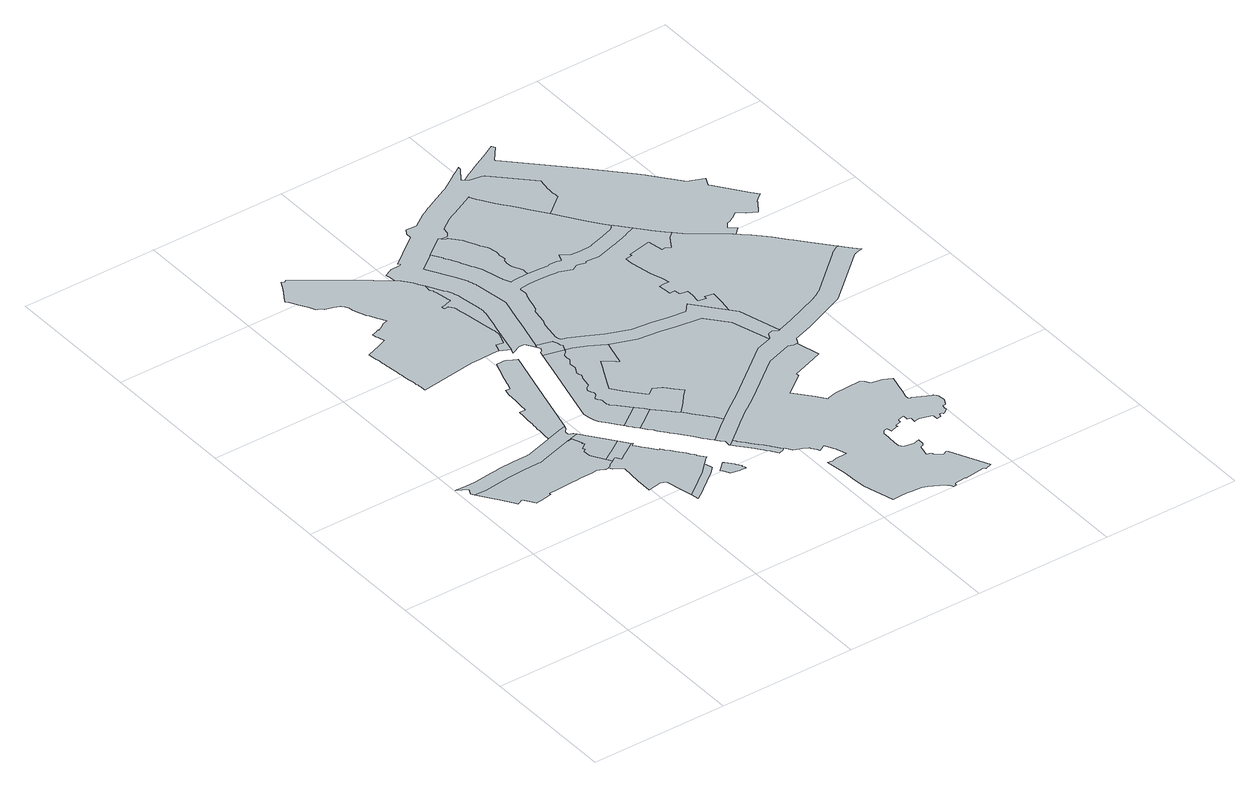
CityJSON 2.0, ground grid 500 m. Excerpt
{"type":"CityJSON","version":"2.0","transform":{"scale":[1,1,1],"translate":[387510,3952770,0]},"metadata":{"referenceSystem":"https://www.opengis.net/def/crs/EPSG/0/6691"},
"CityObjects":{
"object1":{"type":"GenericCityObject","attributes":{"class":"3","urbanPlanType":"21","prefecture":"13","city":"13100"},"geometry":[{"type":"MultiSurface","lod":"0","boundaries":[[[0,1,2,3,4,5,6,7,8,9,10,11,12,13,14,15,16,17,18,19,20,21,22,23,24,25,26,27,28,29,30,31,32,33,34,35,36,37,38,39,40,41,42,43,44,45,46,47,48,49,50,51,52,53,54,55,56,57,58,59,60,61,62,63,64,65,66,67,68]]]}]},
"object2":{"type":"GenericCityObject","attributes":{"class":"9","urbanPlanType":"21","prefecture":"13","city":"13100"},"geometry":[{"type":"MultiSurface","lod":"0","boundaries":[[[69,70,71,72,73,74,75,76,77,78,79,80,81,82,83,84,85,86,87,88,89,90,91,92,93,94,95,25,24,23,22,21,20,19,18,17,16,15,14,13,12,11,10,9,96,97]]]}]},
"object3":{"type":"GenericCityObject","attributes":{"class":"5","urbanPlanType":"21","prefecture":"13","city":"13100"},"geometry":[{"type":"MultiSurface","lod":"0","boundaries":[[[97,96,9,8,7,6,5,4,3,2,1,0,68,98,99,100,101,102,103,104,105,106]]]}]},
"object4":{"type":"GenericCityObject","attributes":{"class":"9","urbanPlanType":"21","prefecture":"13","city":"13100"},"geometry":[{"type":"MultiSurface","lod":"0","boundaries":[[[106,105,104,103,102,101,100,99,98,68,67,107,108,109,110,111,112,113,114,115]]]}]},
"object5":{"type":"GenericCityObject","attributes":{"class":"5","urbanPlanType":"21","prefecture":"13","city":"13100"},"geometry":[{"type":"MultiSurface","lod":"0","boundaries":[[[116,117,118,119,120,121,122,123,124,125,126,127,128,129,130,131,132,133,134,135,136,137,138,139,140,141,142,143,144,145,146,147,115,114,113,112,111,110,109,108,107,67,66,65,64,63,148,149,150,151,152,153,154,155,156,157,158,159,160]]]}]},
"object6":{"type":"GenericCityObject","attributes":{"class":"6","urbanPlanType":"21","prefecture":"13","city":"13100"},"geometry":[{"type":"MultiSurface","lod":"0","boundaries":[[[161,162,163,158,157,156,155,164,165,166,167,168]]]}]},
"object7":{"type":"GenericCityObject","attributes":{"class":"9","urbanPlanType":"21","prefecture":"13","city":"13100"},"geometry":[{"type":"MultiSurface","lod":"0","boundaries":[[[169,170,171,172,173,174,175,176,177,178,179,180,181,182,183,184,185,186,187,188,189,190,191,192,193,194,195,196,197,198,199,200,201,202,203,204,205,206,207,208,209,210,211,212,75,74,73,213,214,215,216]]]}]},
"object8":{"type":"GenericCityObject","attributes":{"class":"3","urbanPlanType":"21","prefecture":"13","city":"13100"},"geometry":[{"type":"MultiSurface","lod":"0","boundaries":[[[217,218,219,220,221,222,223,224,225,226,227,228,229,230,231,232,233,234,235,236,237,238,239,240,241,242,243,244,245,246,247,248,249,250,251,252,253,254,255,256,257,258,259,260,261,262,263,264,265,266,267,268,269,270,271,272,273,274,275,276,277,278,279,280,281,282,283,284,285,286,287,288,289,290,291,292,293,294,295,296,297,298,299,300,301,302,303,304,305,306,307,308,309,310,311,312,313,314,315,316,317,318,319,320,321,322,323,324,325,326,327,328,329,330,331,332,333,334,335,336,337,338,339,340,341,342,343,344,345,346,347,348,349,350,351,352,353,354,355,356,357,358,359,360,361,362,363,364,365,366,367,368,369,370,371,372,373,374,375,376,377,378,379,380,381,382,383,384,385,386,387,388,389,390,391,392,393,394]]]}]},
"object9":{"type":"GenericCityObject","attributes":{"class":"5","urbanPlanType":"21","prefecture":"13","city":"13100"},"geometry":[{"type":"MultiSurface","lod":"0","boundaries":[[[395,396,397,398,399,400,401,402,403,404,405,406,407,408,409]]]}]},
"object10":{"type":"GenericCityObject","attributes":{"class":"9","urbanPlanType":"21","prefecture":"13","city":"13100"},"geometry":[{"type":"MultiSurface","lod":"0","boundaries":[[[410,411,412,413,414,415,416,417,418,419,420,421,422,423,424,425,426,427,428]]]}]},
"object11":{"type":"GenericCityObject","attributes":{"class":"9","urbanPlanType":"21","prefecture":"13","city":"13100"},"geometry":[{"type":"MultiSurface","lod":"0","boundaries":[[[429,430,431,432,433,434,435,436,437,438,439,440,441,442,443,444,445,446,447,448,449,450,451,452,418,417,416,415,414,413,412,411,453,454,455,456,457,458,459,460,461,462,463,464,465,466,467,468,469,470,471,472,473,474,475,476,477,478,479,480,481,482,483,484,485,486,487,488,489,490,491,492,493,494,495,496,497,498,499,500,501,502,503,504,505,506,507,508,509,510,511,512,513,514,515,516,517,518,519,520]]]}]},
"object12":{"type":"GenericCityObject","attributes":{"class":"9","urbanPlanType":"21","prefecture":"13","city":"13100"},"geometry":[{"type":"MultiSurface","lod":"0","boundaries":[[[521,522,428,427,426,425,424,423,422,523,524,525,526,527,528,529,530,531,532,533,534,535,536,537,538,539,540,541,542,543,544,545,546,547,548]]]}]},
"object13":{"type":"GenericCityObject","attributes":{"class":"9","urbanPlanType":"21","prefecture":"13","city":"13100"},"geometry":[{"type":"MultiSurface","lod":"0","boundaries":[[[549,550,551,552,553,554,555,556,557,558,559,560,561,562,563,564,565,566,567,568,569,570,571,572,573,574,575,576,577,578,579,580,581,582,583,584,585]]]}]},
"object14":{"type":"GenericCityObject","attributes":{"class":"3","urbanPlanType":"21","prefecture":"13","city":"13100"},"geometry":[{"type":"MultiSurface","lod":"0","boundaries":[[[586,587,588,589,590,591,592,593,594,595,596,597,598,599,600,601,602,603,604,605,606,607,608,609,610,611,612,378,377,376,375,374,373,372,371,370,369,368,367,366,365,364,363,362,361,360,359,358,357,356,355,354,353,352,351,350,349,348,347,346,345,344,343,342,341,340,339,338,337,336,335,334,333,332,331,330,329,328,327,326,325,324,323,322,321,320,319,318,317,613]]]}]},
"object15":{"type":"GenericCityObject","attributes":{"class":"5","urbanPlanType":"21","prefecture":"13","city":"13100"},"geometry":[{"type":"MultiSurface","lod":"0","boundaries":[[[614,615,520,519,518,517,516,515,514,513,512,511,510,509,508,507,506,505,504,503,502,501,500,499,498,497,496,495,494,493,492,491,490,489,488,487,486,485,484,483,482,481,480,479,478,477,476,475,474,473,472,471,470,469,468,467,466,465,464,463,462,461,460,459,458,457,456,455,454,453,411,410,428,522,521,548,616,617,618,619,620,621,622,623,624,625,626,627,628,629,630,631,632,633,634]]]}]},
"object16":{"type":"GenericCityObject","attributes":{"class":"9","urbanPlanType":"21","prefecture":"13","city":"13100"},"geometry":[{"type":"MultiSurface","lod":"0","boundaries":[[[635,636,637,638,639,640,641,642,643,644,645,646,647,648,649,429,520]]]}]},
"object17":{"type":"GenericCityObject","attributes":{"class":"3","urbanPlanType":"21","prefecture":"13","city":"13100"},"geometry":[{"type":"MultiSurface","lod":"0","boundaries":[[[650,651,652,653,654,655,656,634,633,632,631,630,629,628,627,626,625,624,623,622,621,620,619,618,617,616,548,547,546,545,544,543,542,541,540,657,658,659,660,661]]]}]},
"object18":{"type":"GenericCityObject","attributes":{"class":"5","urbanPlanType":"21","prefecture":"13","city":"13100"},"geometry":[{"type":"MultiSurface","lod":"0","boundaries":[[[662,663,664,665,666,667,668,669,563,562,561,560,559,558,557,556,555,554,553,552,551,550,549,585,670,671,672,673,674,675,676,677,678,679,680,681,682,683,684,685,686,687,688,689,690,691,692,693,694,695,696,697,698,699,700,701,702,703,704,705,706,707,708,709,710,711,712,713,714,715,716,717,718,719,720,721,722,723,724,725,726,727,728,729,730,731,732,733,734,735,736,737,738,739,740,741,742,743,744,745,746,747,748,749,750,751,752,753,754,755,756,757,758,759,760,761,762,763,764,765,766,767,768,769,770,771,772,773,774,775,776,777,778,779,780,781,782,783,784,785,786,787,788,789,790,791,792,793,794,795,796,797,798,799,800,801,802,803,804,805,806,807,808,809,810,811,812,813,814,815,816,817,818,819,820,821,822,823,824,825,826,827,828,829,830,831,832,833,834,835,836,837,838]]]}]},
"object19":{"type":"GenericCityObject","attributes":{"class":"5","urbanPlanType":"21","prefecture":"13","city":"13100"},"geometry":[{"type":"MultiSurface","lod":"0","boundaries":[[[839,840,841,842,843,844,845,846,847,848,849,850,851,852,853,854,855,856,857,858,859,860,861,862,863,864,865,866,867,868,869,870,871,872,873,874,875,876,877,878,879,880,881,882,883,884,885,886,887,888,889,890,891,892,893,894,895,896,897,898,899,900,901,902,903,904,905,906,907,908,909,910,911,912,913,914,915,916,917,918,919]]]}]},
"object20":{"type":"GenericCityObject","attributes":{"class":"10","urbanPlanType":"21","prefecture":"13","city":"13100"},"geometry":[{"type":"MultiSurface","lod":"0","boundaries":[[[920,921,922,923,924,925,926,927,928,929,930,931,932,933,934,935,936,937,938,939,940,941,942,943,944,945,946,947,948,949,950,951,952,953,954,394,393,392,391,390,389,388,387,386,385,384,383,382,381,380,379,378,612,611,610,609,608,607,606,605,604,603,602,601,600,599,598,597,596,595,594,593,592,591,590,589,588,587,586,613,955,956,957,646,645,644,958,959,960,961,962,963,964,965,966,967,968,969,970,971,972,973,974,975,976,977,978,979,841,840,839,919,980,981,982,983,984,985,986,987,988,989,990,991,992,993,994,995,996,997,998,999,1000,1001,1002,1003,1004,1005,1006,1007,1008,1009,1010,1011,1012,1013,1014,1015,1016,1017,1018,1019]]]}]},
"object21":{"type":"GenericCityObject","attributes":{"class":"9","urbanPlanType":"21","prefecture":"13","city":"13100"},"geometry":[{"type":"MultiSurface","lod":"0","boundaries":[[[874,873,872,871,870,869,868,867,866,865,864,863,862,861,860,859,858,857,856,855,854,853,852,851,850,849,848,847,846,845,844,843,842,841,979,978,977,976,975,974,973,972,971,970,969,968,967,966,965,964,963,962,961,960,959,958,644,643,642,641,640,639,638,637,636,635,520,615,614,634,656,655,654,653,652,651,650,661,1020,1021,1022,1023,1024,1025,1026,1027,1028,1029,1030,1031,1032,1033,1034,1035,1036,1037,1038,1039,1040,1041,1042,1043,1044,1045,1046,1047,1048,1049,1050,1051,1052,1053,1054,1055,1056,1057,1058,1059,1060,1061,1062,1063,1064,1065,1066,1067,1068,1069,1070,1071,1072,1073,1074,1075,1076,1077,1078,1079,1080,1081,1082,1083,1084,1085,1086,1087,1088,1089,1090,1091,1092,1093,1094,1095,1096,1097,1098,1099,1100,1101,1102,1103,1104,1105,1106,1107,1108,1109,1110,1111,1112,1113,1114,1115,1116,1117,1118,1119,1120,1121,1122,1123,1124,1125,1126,1127,1128,1129,1130,1131,1132,1133,1134,1135,1136,875]]]}]},
"object22":{"type":"GenericCityObject","attributes":{"class":"5","urbanPlanType":"21","prefecture":"13","city":"13100"},"geometry":[{"type":"MultiSurface","lod":"0","boundaries":[[[1137,1138,1139,1140,1096,1095,1094,1093,1092,1091,1090,1089,1088,1087,1086,1085,1084,1083,1082,1081,1080,1079,1078,1077,1076,1075,1074,1073,1072,1071,1070,1069,1068,1067,1066,1065,1064,1063,1062,1061,1060,1059,1058,1057,1056,1055,1054,1053,1052,1051,1050,1049,1048,1047,1046,1045,1044,1043,1042,1041,1040,1039,1038,1037,1036,1035,1034,1033,1032,1031,1030,1029,1028,1027,1026,1141,1142,1143,1144,1145,1146,1147,1148,1149,1150,1151,1152,1153,1154,1155,1156,1157,1158,1159,1160,1161,1162,1163,1164,1165,1166,1167,1168,1169]]]}]},
"object23":{"type":"GenericCityObject","attributes":{"class":"4","urbanPlanType":"21","prefecture":"13","city":"13100"},"geometry":[{"type":"MultiSurface","lod":"0","boundaries":[[[1000,999,998,997,996,995,994,993,992,991,990,989,988,987,986,985,984,983,982,981,980,919,918,917,916,915,914,913,912,911,910,909,908,907,906,905,904,903,902,901,900,899,898,897,896,895,894,893,892,891,890,889,888,887,886,885,884,883,882,881,880,879,878,877,876,875,1136,1135,1134,1133,1132,1131,1130,1129,1128,1127,1126,1125,1124,1123,1122,1121,1120,1119,1118,1117,1116,1115,1114,1113,1112,1111,1110,1109,1108,1107,1106,1105,1104,1103,1102,1101,1170,1171,1172,1001]]]}]},
"object24":{"type":"GenericCityObject","attributes":{"class":"9","urbanPlanType":"21","prefecture":"13","city":"13100"},"geometry":[{"type":"MultiSurface","lod":"0","boundaries":[[[1173,1174,1175,1176,1177,1178,1179,1180,1181,1182,1183,1184,1185,1186,1187,1188,1189,1190,1191,1192,1193,1194,1195,1196,1197,1198,1199,1200,1201,1202,1203,1204,1205,1206,1207,1208,1209,1210,1211,1212,1213,1214,1215,1216,1217,1218,1219,1220,1221,1222,1223,1024,1023,1022,1021,1020,661,660,659,658,657,540,539,538,537,1224,1225,1226,1227,1228,1229,1230,564,563,669,668,667,666,665,664,663,662,838,1231,1232,1233,1234,1235,1236,1237,1238,1239,1240,1241,1242,1243,1244,1245,1246,1247,1248,1249,1250,1251,1252,1253,1254,1255,1256]]]}]},
"object25":{"type":"GenericCityObject","attributes":{"class":"3","urbanPlanType":"21","prefecture":"13","city":"13100"},"geometry":[{"type":"MultiSurface","lod":"0","boundaries":[[[1168,1167,1166,1165,1164,1163,1162,1161,1160,1159,1158,1157,1156,1155,1154,1153,1152,1151,1150,1149,1148,1147,1146,1145,1144,1143,1142,1141,1026,1025,1024,1223,1222,1221,1220,1219,1218,1217,1216,1215,1214,1213,1212,1211,1210,1209,1208,1207,1206,1205,1204,1203,1202,1201,1200,1199,1198,1197,1196,1195,1194,1193,1192,1191,1190,1189,1188,1187,1186,1185,1184,1183,1182,1181,1180,1179,1178,1177,1176,1257,1258,1259,1260,1261,1262,1263,1264,1265,1266,1267,1268,1269,1270,1271,1272,1273,1274,1275,1169]]]}]},
"object26":{"type":"GenericCityObject","attributes":{"class":"10","urbanPlanType":"21","prefecture":"13","city":"13100"},"geometry":[{"type":"MultiSurface","lod":"0","boundaries":[[[1276,1277,1278,1279,1280,1281,1282,1019,1018,1017,1016,1015,1014,1013,1012,1011,1010,1009,1008,1007,1006,1005,1004,1003,1002,1001,1172,1171,1170,1101,1100,1099,1098,1097,1096,1140,1139,1138,1137,1169,1275,1274,1273,1272,1271,1270,1269,1268,1267,1283,1284,1285,1286,1287,1288,1289,1290,1291,1292,1293,1294,1295,1296,1297,1298,1299,1300,1301,1302,1303,1304,1305,1306,1307,1308,1309]]]}]}
},
"vertices":[
[453,813,0],[452,841,0],[461,846,0],[456,856,0],[477,871,0],[472,878,0],[476,880,0],[461,916,0],[443,912,0],[443,915,0],[441,914,0],[413,906,0],[328,879,0],[325,878,0],[320,876,0],[316,876,0],[312,875,0],[307,874,0],[303,874,0],[299,874,0],[247,874,0],[187,871,0],[159,868,0],[87,858,0],[65,859,0],[41,860,0],[78,805,0],[88,791,0],[114,752,0],[122,741,0],[132,745,0],[140,749,0],[144,749,0],[149,743,0],[153,736,0],[172,711,0],[182,711,0],[193,712,0],[207,715,0],[234,720,0],[232,727,0],[267,729,0],[299,730,0],[328,732,0],[341,732,0],[360,733,0],[406,735,0],[427,737,0],[430,736,0],[433,734,0],[435,733,0],[437,732,0],[447,727,0],[448,726,0],[449,726,0],[451,725,0],[452,725,0],[452,724,0],[454,724,0],[455,724,0],[457,724,0],[459,725,0],[460,725,0],[462,725,0],[470,730,0],[473,733,0],[482,739,0],[495,747,0],[482,767,0],
[482,938,0],[467,943,0],[466,958,0],[479,972,0],[482,983,0],[455,976,0],[403,960,0],[397,958,0],[312,931,0],[309,930,0],[308,930,0],[306,929,0],[304,929,0],[302,929,0],[300,929,0],[298,929,0],[246,929,0],[183,926,0],[173,924,0],[160,923,0],[152,922,0],[84,913,0],[49,914,0],[7,915,0],[43,894,0],[37,880,0],[33,872,0],[470,923,0],[490,929,0],
[497,776,0],[500,778,0],[502,779,0],[515,787,0],[521,791,0],[526,794,0],[530,797,0],[553,811,0],[570,823,0],
[501,751,0],[508,755,0],[510,757,0],[523,738,0],[539,749,0],[545,753,0],[552,757,0],[577,773,0],[597,787,0],
[742,590,0],[739,593,0],[737,596,0],[730,605,0],[724,614,0],[724,617,0],[721,621,0],[712,633,0],[709,637,0],[705,642,0],[698,651,0],[682,671,0],[677,677,0],[676,679,0],[672,683,0],[669,686,0],[660,698,0],[657,702,0],[651,709,0],[648,707,0],[631,727,0],[624,735,0],[617,744,0],[609,754,0],[605,759,0],[600,766,0],[597,768,0],[597,769,0],[592,775,0],[598,780,0],[599,781,0],[601,782,0],[470,712,0],[502,692,0],[497,614,0],[495,555,0],[545,563,0],[566,557,0],[580,494,0],[586,457,0],[604,469,0],[686,533,0],[717,563,0],[737,582,0],[744,587,0],
[724,541,0],[720,555,0],[719,559,0],[591,427,0],[620,446,0],[636,459,0],[704,512,0],[726,534,0],
[546,1370,0],[545,1370,0],[543,1371,0],[542,1372,0],[540,1372,0],[539,1373,0],[537,1373,0],[536,1373,0],[534,1373,0],[533,1374,0],[531,1374,0],[529,1374,0],[507,1373,0],[504,1364,0],[499,1352,0],[497,1345,0],[492,1329,0],[489,1321,0],[487,1317,0],[482,1300,0],[477,1283,0],[476,1281,0],[470,1261,0],[464,1244,0],[447,1247,0],[442,1220,0],[441,1184,0],[440,1176,0],[440,1173,0],[437,1148,0],[437,1131,0],[436,1125,0],[412,1126,0],[411,1101,0],[411,1098,0],[410,1083,0],[410,1077,0],[409,1053,0],[408,1045,0],[408,1035,0],[406,1021,0],[406,1012,0],[405,991,0],[404,983,0],[496,1039,0],[526,1157,0],[544,1229,0],[575,1354,0],
[510,1921,0],[506,1924,0],[502,1927,0],[459,1960,0],[315,2067,0],[238,2124,0],[235,2121,0],[230,2117,0],[222,2124,0],[205,2091,0],[173,2041,0],[171,2034,0],[172,2033,0],[175,2031,0],[186,2013,0],[194,1997,0],[202,1984,0],[212,1965,0],[222,1947,0],[229,1942,0],[239,1935,0],[246,1929,0],[273,1921,0],[278,1920,0],[284,1917,0],[288,1916,0],[291,1915,0],[293,1914,0],[295,1913,0],[297,1911,0],[299,1909,0],[301,1906,0],[309,1894,0],[310,1892,0],[315,1871,0],[321,1854,0],[323,1847,0],[325,1843,0],[332,1826,0],[335,1821,0],[340,1811,0],[343,1806,0],[349,1795,0],[351,1792,0],[353,1789,0],[366,1762,0],[347,1756,0],[334,1747,0],[327,1742,0],[325,1742,0],[318,1737,0],[316,1741,0],[310,1738,0],[303,1735,0],[302,1735,0],[296,1732,0],[286,1729,0],[289,1716,0],[290,1714,0],[293,1705,0],[299,1683,0],[288,1679,0],[273,1673,0],[269,1671,0],[243,1662,0],[215,1652,0],[216,1645,0],[218,1626,0],[219,1620,0],[220,1614,0],[221,1606,0],[223,1591,0],[223,1585,0],[224,1573,0],[225,1567,0],[225,1564,0],[226,1560,0],[227,1550,0],[230,1531,0],[230,1527,0],[231,1522,0],[232,1511,0],[233,1506,0],[234,1494,0],[237,1472,0],[239,1458,0],[240,1451,0],[240,1447,0],[241,1439,0],[242,1436,0],[243,1430,0],[243,1426,0],[244,1422,0],[244,1415,0],[246,1403,0],[246,1398,0],[448,1426,0],[452,1426,0],[457,1426,0],[552,1429,0],[554,1428,0],[555,1429,0],[557,1435,0],[562,1448,0],[565,1459,0],[590,1451,0],[593,1459,0],[596,1467,0],[600,1477,0],[601,1479,0],[602,1481,0],[604,1489,0],[605,1491,0],[606,1494,0],[606,1495,0],[606,1496,0],[606,1499,0],[607,1501,0],[607,1504,0],[607,1506,0],[607,1509,0],[606,1512,0],[606,1519,0],[605,1523,0],[605,1525,0],[603,1535,0],[601,1546,0],[601,1551,0],[585,1650,0],[583,1658,0],[579,1682,0],[579,1683,0],[576,1692,0],[565,1708,0],[550,1706,0],[547,1719,0],[549,1720,0],[553,1721,0],[564,1723,0],[567,1724,0],[571,1725,0],[582,1728,0],[590,1730,0],[590,1734,0],[588,1744,0],[586,1756,0],[583,1774,0],[580,1788,0],[577,1802,0],[577,1803,0],[576,1804,0],[576,1805,0],[574,1807,0],[569,1812,0],[569,1813,0],[569,1814,0],[569,1815,0],[569,1816,0],[570,1824,0],[571,1827,0],[571,1832,0],[572,1840,0],[560,1861,0],[558,1865,0],[555,1870,0],[552,1874,0],[549,1879,0],[546,1883,0],[543,1887,0],[540,1891,0],[536,1895,0],[533,1899,0],[529,1903,0],[526,1907,0],[522,1910,0],[518,1914,0],[514,1917,0],[514,1918,0],
[809,474,0],[803,481,0],[802,482,0],[807,486,0],[794,503,0],[793,505,0],[772,532,0],[770,530,0],[767,534,0],[737,506,0],[739,502,0],[753,477,0],[786,469,0],[792,469,0],[809,468,0],
[739,910,0],[716,934,0],[694,918,0],[693,917,0],[674,903,0],[672,902,0],[666,897,0],[665,896,0],[636,874,0],[643,865,0],[648,859,0],[656,849,0],[667,835,0],[690,852,0],[693,854,0],[702,861,0],[724,876,0],[726,879,0],[751,897,0],
[651,1326,0],[622,1210,0],[604,1138,0],[574,1019,0],[573,1015,0],[572,1012,0],[571,1008,0],[571,1004,0],[571,1001,0],[570,997,0],[570,993,0],[570,990,0],[570,986,0],[571,982,0],[571,979,0],[572,975,0],[577,960,0],[578,956,0],[582,946,0],[584,941,0],[590,932,0],[606,914,0],[621,894,0],[634,877,0],[679,974,0],[662,992,0],[662,993,0],[660,995,0],[659,998,0],[658,1001,0],[658,1020,0],[658,1023,0],[656,1027,0],[653,1031,0],[649,1036,0],[647,1039,0],[646,1041,0],[646,1044,0],[648,1049,0],[660,1060,0],[661,1063,0],[662,1067,0],[662,1070,0],[661,1074,0],[659,1077,0],[655,1084,0],[653,1087,0],[653,1089,0],[652,1092,0],[653,1095,0],[654,1097,0],[655,1100,0],[657,1103,0],[660,1106,0],[664,1109,0],[670,1112,0],[672,1114,0],[673,1121,0],[678,1153,0],[679,1156,0],[681,1158,0],[682,1160,0],[684,1163,0],[685,1166,0],[685,1170,0],[683,1177,0],[681,1181,0],[681,1183,0],[680,1185,0],[680,1188,0],[681,1191,0],[682,1192,0],[686,1199,0],[692,1211,0],[693,1218,0],[693,1224,0],[692,1236,0],[693,1240,0],[694,1242,0],[699,1249,0],[704,1256,0],[705,1259,0],[705,1262,0],[705,1266,0],[704,1274,0],[704,1279,0],[704,1282,0],[706,1286,0],[710,1290,0],[716,1296,0],[720,1301,0],[724,1308,0],
[817,828,0],[788,858,0],[673,828,0],[682,816,0],[696,800,0],[698,796,0],[702,792,0],[708,784,0],[723,764,0],[727,759,0],[744,738,0],[775,699,0],[794,674,0],[798,669,0],[808,656,0],[810,654,0],[817,645,0],[874,691,0],[905,716,0],[907,718,0],[889,743,0],[878,757,0],[874,762,0],[843,799,0],[832,812,0],[825,821,0],[821,824,0],[819,826,0],
[957,490,0],[947,503,0],[944,507,0],[937,516,0],[936,517,0],[935,519,0],[925,532,0],[923,534,0],[905,555,0],[903,557,0],[888,576,0],[887,578,0],[869,598,0],[868,601,0],[861,609,0],[842,594,0],[847,588,0],[850,585,0],[854,580,0],[862,570,0],[870,560,0],[886,542,0],[887,540,0],[904,519,0],[906,517,0],[915,504,0],[917,502,0],[924,493,0],[927,488,0],[928,487,0],[942,469,0],[946,470,0],[953,472,0],[954,472,0],[956,473,0],[961,476,0],[965,479,0],
[618,1526,0],[627,1558,0],[635,1591,0],[636,1597,0],[637,1602,0],[638,1607,0],[639,1612,0],[639,1617,0],[640,1623,0],[640,1628,0],[640,1633,0],[640,1638,0],[639,1644,0],[639,1649,0],[638,1654,0],[628,1722,0],[627,1728,0],[626,1734,0],[625,1739,0],[623,1744,0],[621,1750,0],[620,1755,0],[617,1760,0],[615,1765,0],[613,1770,0],[610,1775,0],[607,1780,0],[589,1409,0],
[794,1281,0],[750,1302,0],[853,862,0],[876,889,0],[899,913,0],[887,926,0],[875,939,0],[860,955,0],[851,965,0],[823,981,0],[797,961,0],[740,1027,0],[712,1062,0],[724,1085,0],[750,1139,0],[764,1165,0],[778,1194,0],[818,1163,0],[825,1155,0],[844,1227,0],[851,1250,0],
[727,1315,0],[731,1325,0],[731,1327,0],[731,1330,0],[728,1337,0],[726,1344,0],[724,1352,0],[721,1363,0],[720,1366,0],[664,1380,0],[662,1371,0],[661,1369,0],[668,1358,0],[661,1345,0],[654,1341,0],
[1231,1112,0],[1171,1184,0],[1167,1186,0],[1081,1197,0],[1022,1208,0],[944,1215,0],[852,1249,0],[959,757,0],[969,764,0],[1014,796,0],[1214,953,0],[1272,972,0],
[1317,899,0],[1300,908,0],[1205,875,0],[1047,751,0],[1001,719,0],[992,713,0],[936,671,0],[910,649,0],[967,481,0],[984,458,0],[994,454,0],[1002,450,0],[1005,449,0],[1020,442,0],[1030,437,0],[1031,437,0],[1035,430,0],[1046,413,0],[1052,404,0],[1061,409,0],[1076,418,0],[1089,393,0],[1092,387,0],[1093,385,0],[1097,375,0],[1109,342,0],[1067,340,0],[1051,335,0],[1032,339,0],[1042,261,0],[1045,225,0],[1050,172,0],[1080,58,0],[1113,60,0],[1134,61,0],[1151,60,0],[1190,56,0],[1209,50,0],[1214,48,0],[1217,47,0],[1219,45,0],[1224,42,0],[1243,32,0],[1256,24,0],[1259,22,0],[1261,20,0],[1263,19,0],[1264,17,0],[1266,16,0],[1267,15,0],[1269,12,0],[1271,11,0],[1272,9,0],[1272,7,0],[1273,5,0],[1274,4,0],[1274,2,0],[1285,4,0],[1286,6,0],[1286,7,0],[1286,9,0],[1287,11,0],[1287,13,0],[1333,17,0],[1333,15,0],[1407,23,0],[1409,23,0],[1412,16,0],[1437,26,0],[1370,159,0],[1365,164,0],[1352,157,0],[1324,176,0],[1324,177,0],[1324,179,0],[1324,182,0],[1322,184,0],[1319,185,0],[1317,186,0],[1306,188,0],[1315,231,0],[1318,231,0],[1321,232,0],[1324,233,0],[1327,236,0],[1332,243,0],[1332,263,0],[1310,258,0],[1279,263,0],[1276,264,0],[1275,265,0],[1274,265,0],[1271,267,0],[1267,272,0],[1264,274,0],[1262,289,0],[1262,299,0],[1264,328,0],[1265,351,0],[1265,357,0],[1266,360,0],[1272,367,0],[1285,372,0],[1288,372,0],[1293,354,0],[1319,362,0],[1322,362,0],[1320,368,0],[1323,369,0],[1342,375,0],[1343,387,0],[1356,391,0],[1359,392,0],[1370,395,0],[1369,374,0],[1383,372,0],[1380,350,0],[1392,354,0],[1401,355,0],[1446,342,0],[1446,320,0],[1457,323,0],[1462,324,0],[1465,336,0],[1477,334,0],[1478,330,0],[1482,332,0],[1483,332,0],[1485,333,0],[1489,335,0],[1499,344,0],[1497,352,0],[1502,369,0],[1505,367,0],[1507,366,0],[1509,366,0],[1511,366,0],[1512,367,0],[1513,369,0],[1519,380,0],[1523,388,0],[1522,399,0],[1522,401,0],[1522,404,0],[1522,406,0],[1521,408,0],[1521,411,0],[1520,413,0],[1519,415,0],[1518,417,0],[1517,419,0],[1515,421,0],[1514,423,0],[1512,425,0],[1510,427,0],[1507,428,0],[1446,458,0],[1443,456,0],[1436,459,0],[1438,477,0],[1445,504,0],[1448,518,0],[1461,572,0],[1432,587,0],[1390,595,0],[1381,614,0],[1368,624,0],[1271,618,0],[1237,610,0],[1234,607,0],[1208,641,0],[1155,704,0],[1232,762,0],[1231,774,0],[1297,797,0],[1351,816,0],[1330,901,0],
[759,2011,0],[754,2016,0],[683,1961,0],[707,1924,0],[707,1923,0],[711,1917,0],[716,1909,0],[720,1901,0],[722,1898,0],[728,1885,0],[733,1875,0],[736,1868,0],[742,1856,0],[752,1837,0],[753,1835,0],[755,1832,0],[762,1818,0],[769,1802,0],[771,1795,0],[773,1791,0],[776,1780,0],[777,1778,0],[778,1774,0],[783,1750,0],[787,1734,0],[790,1725,0],[791,1723,0],[792,1720,0],[794,1716,0],[800,1700,0],[802,1696,0],[816,1698,0],[840,1700,0],[844,1701,0],[847,1701,0],[858,1701,0],[870,1701,0],[870,1710,0],[870,1724,0],[869,1727,0],[869,1730,0],[866,1734,0],[863,1740,0],[860,1746,0],[857,1752,0],[853,1761,0],[852,1765,0],[851,1770,0],[850,1779,0],[849,1784,0],[849,1787,0],[851,1794,0],[852,1799,0],[854,1802,0],[855,1804,0],[857,1805,0],[859,1806,0],[860,1806,0],[858,1819,0],[856,1827,0],[856,1832,0],[857,1836,0],[858,1841,0],[859,1848,0],[859,1852,0],[858,1856,0],[857,1864,0],[855,1876,0],[854,1879,0],[852,1883,0],[850,1888,0],[842,1901,0],[837,1909,0],[835,1913,0],[833,1917,0],[828,1926,0],[819,1944,0],[811,1963,0],[779,2000,0],[772,2000,0],[761,2010,0],
[995,2223,0],[1029,2272,0],[1029,2278,0],[1030,2281,0],[997,2260,0],[996,2260,0],[981,2249,0],[978,2248,0],[929,2214,0],[917,2209,0],[840,2171,0],[833,2168,0],[826,2165,0],[818,2161,0],[811,2157,0],[804,2153,0],[796,2149,0],[789,2144,0],[740,2110,0],[702,2113,0],[690,2096,0],[689,2073,0],[672,2060,0],[618,2019,0],[616,2017,0],[573,1984,0],[581,1978,0],[574,1973,0],[537,1973,0],[532,1970,0],[509,1958,0],[510,1954,0],[510,1946,0],[511,1938,0],[513,1935,0],[584,1391,0],[619,1407,0],[639,1405,0],[696,1506,0],[704,1539,0],[724,1619,0],[707,1734,0],[706,1740,0],[705,1746,0],[704,1752,0],[702,1758,0],[701,1764,0],[699,1770,0],[697,1776,0],[695,1782,0],[693,1788,0],[690,1793,0],[688,1799,0],[685,1804,0],[682,1810,0],[680,1815,0],[677,1820,0],[626,1906,0],[621,1915,0],[663,1947,0],[784,2009,0],[796,2025,0],[798,2047,0],[836,2074,0],[841,2077,0],[847,2080,0],[852,2083,0],[857,2086,0],[863,2089,0],[869,2091,0],[875,2094,0],[962,2136,0],[964,2132,0],[975,2112,0],[985,2096,0],[989,2090,0],[1009,2060,0],[1026,2038,0],[1040,2019,0],[1056,1998,0],[1079,1966,0],[1115,1914,0],[1169,1958,0],[1188,1973,0],[1188,1977,0],[1188,1985,0],[1187,1993,0],[1187,2002,0],[1188,2016,0],[1188,2029,0],[1189,2035,0],[1190,2041,0],[1190,2044,0],[1192,2057,0],[1194,2064,0],[1195,2070,0],[1069,2197,0],[1059,2199,0],[1014,2206,0],[1005,2214,0],
[1275,973,0],[1286,996,0],[1305,1001,0],[1325,991,0],[1329,992,0],[1284,1146,0],[1263,1171,0],[1177,1274,0],[1150,1244,0],[1089,1252,0],[1029,1262,0],[956,1269,0],[875,1299,0],[819,1330,0],[768,1354,0],[746,1359,0],[745,1363,0],[743,1369,0],[741,1377,0],[741,1379,0],[741,1381,0],[743,1392,0],[743,1395,0],[748,1427,0],[751,1444,0],[754,1456,0],[761,1472,0],[764,1498,0],[765,1503,0],[767,1512,0],[768,1520,0],[769,1524,0],[769,1525,0],[769,1526,0],[770,1528,0],[778,1534,0],[785,1563,0],[790,1579,0],[791,1587,0],[792,1590,0],[793,1592,0],[798,1608,0],[801,1613,0],[802,1620,0],[803,1627,0],[802,1630,0],[802,1633,0],[802,1640,0],[802,1645,0],[803,1650,0],[816,1652,0],[817,1652,0],[821,1653,0],[844,1655,0],[857,1655,0],[858,1655,0],[876,1655,0],[917,1653,0],[943,1650,0],[948,1650,0],[952,1651,0],[980,1641,0],[999,1634,0],[1019,1645,0],[1023,1646,0],[1050,1637,0],[1055,1645,0],[1105,1640,0],[1179,1663,0],[1184,1664,0],[1195,1668,0],[1206,1671,0],[1217,1675,0],[1228,1679,0],[1239,1683,0],[1240,1684,0],[1279,1699,0],[1270,1709,0],[1268,1711,0],[1248,1734,0],[1238,1745,0],[1234,1749,0],[1229,1744,0],[1228,1742,0],[1218,1734,0],[1179,1720,0],[1127,1704,0],[1122,1703,0],[1118,1701,0],[1114,1700,0],[1110,1700,0],[1106,1699,0],[1101,1698,0],[1097,1698,0],[1093,1698,0],[1089,1697,0],[1087,1698,0],[1086,1697,0],[1085,1697,0],[1084,1697,0],[1083,1698,0],[1083,1697,0],[1082,1698,0],[1081,1698,0],[1041,1700,0],[1008,1721,0],[997,1694,0],[987,1695,0],[986,1696,0],[983,1697,0],[959,1699,0],[954,1699,0],[951,1698,0],[946,1696,0],[920,1698,0],[878,1700,0],[872,1701,0],
[1359,1609,0],[1347,1623,0],[1317,1655,0],[1311,1663,0],[1270,1222,0],[1276,1268,0],[1245,1273,0],[1243,1262,0],[1213,1267,0],[1217,1303,0],[1218,1327,0],[1190,1331,0],[1186,1353,0],[1166,1352,0],[1164,1371,0],[1161,1401,0],[1180,1402,0],[1199,1403,0],[1193,1429,0],[1183,1459,0],[1179,1473,0],[1170,1518,0],[1165,1546,0],[1164,1558,0],[1163,1581,0],[1189,1584,0],[1188,1592,0],[1274,1609,0],[1284,1552,0],[1301,1554,0],[1315,1545,0],[1342,1590,0],[1363,1606,0],
[1214,1772,0],[1187,1811,0],[1136,1884,0],
[1769,1205,0],[1761,1214,0],[1759,1216,0],[1739,1238,0],[1737,1238,0],[1736,1237,0],[1734,1237,0],[1733,1236,0],[1732,1236,0],[1730,1235,0],[1729,1234,0],[1727,1233,0],[1726,1233,0],[1725,1232,0],[1723,1231,0],[1722,1231,0],[1721,1230,0],[1719,1229,0],[1718,1228,0],[1716,1227,0],[1714,1226,0],[1712,1224,0],[1711,1224,0],[1708,1222,0],[1707,1221,0],[1704,1218,0],[1701,1216,0],[1556,1089,0],[1552,1086,0],[1547,1082,0],[1546,1081,0],[1543,1079,0],[1542,1079,0],[1541,1078,0],[1538,1076,0],[1538,1075,0],[1536,1074,0],[1533,1072,0],[1531,1071,0],[1528,1070,0],[1528,1069,0],[1526,1068,0],[1523,1067,0],[1521,1066,0],[1518,1064,0],[1517,1064,0],[1516,1063,0],[1513,1062,0],[1512,1062,0],[1509,1060,0],[1389,1013,0],[823,638,0],[829,631,0],[830,630,0],[842,621,0],[839,598,0],[840,596,0],[842,595,0],[1332,902,0],[1343,923,0],[1413,947,0],[1572,1014,0],[1745,1165,0],[1747,1167,0],[1749,1169,0],[1750,1169,0],[1752,1170,0],[1752,1171,0],[1754,1172,0],[1755,1172,0],[1757,1173,0],[1757,1174,0],[1758,1174,0],[1760,1175,0],[1762,1176,0],[1763,1176,0],[1765,1177,0],[1766,1177,0],[1768,1178,0],[1769,1178,0],[1771,1178,0],[1774,1179,0],[1775,1179,0],[1789,1181,0],
[1729,1250,0],[1690,1295,0],[1681,1305,0],[1645,1347,0],[1643,1349,0],[1634,1360,0],[1600,1400,0],[1578,1424,0],[1555,1448,0],[1530,1470,0],[1518,1480,0],[1513,1484,0],[1511,1486,0],[1503,1492,0],[1487,1504,0],[1477,1513,0],[1450,1533,0],[1426,1550,0],[1386,1583,0],
[1142,2244,0],[1185,2297,0],[1179,2309,0],[1141,2289,0],[1073,2253,0],[1055,2243,0],[1034,2232,0],[1544,1503,0],[1519,1525,0],[1533,1544,0],[1544,1546,0],[1550,1550,0],[1568,1559,0],[1572,1563,0],[1582,1572,0],[1614,1553,0],[1613,1551,0],[1644,1532,0],[1675,1575,0],[1673,1579,0],[1686,1589,0],[1707,1604,0],[1687,1631,0],[1611,1732,0],[1604,1741,0],[1609,1751,0],[1618,1772,0],[1577,1789,0],[1563,1795,0],[1481,1894,0],[1476,1900,0],[1459,1920,0],[1341,2044,0],[1144,2242,0]
]}
